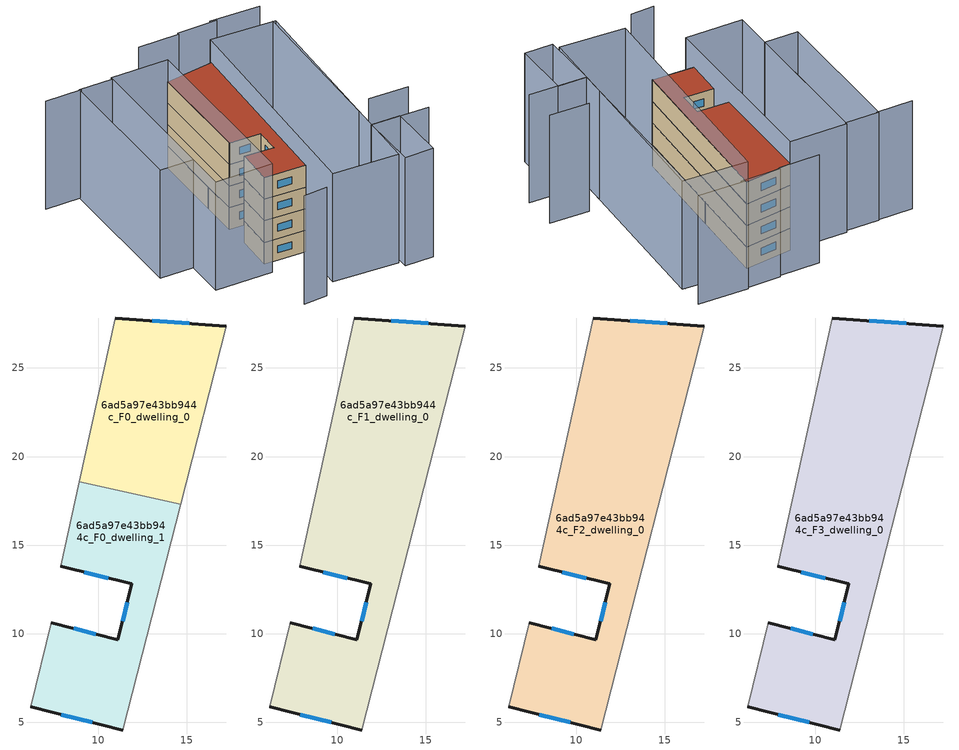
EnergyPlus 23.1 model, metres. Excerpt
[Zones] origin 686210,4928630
6ad5a97e43bb944c_F0_dwelling_0
 floor ground (EU_floor_Construction): 17.23,27.35 14.65,17.3 8.92,18.56 10.96,27.81 z0
 wall outside (EU_wall_Construction): 17.23,27.35 10.96,27.81 z0:3
 wall to 6ad5a97e43bb944c_F0_dwelling_1 (EU_wall_Construction): 8.92,18.56 14.65,17.3 z0:3
 wall adiabatic (EU_wall_Construction): 10.96,27.81 8.92,18.56 / 14.65,17.3 17.23,27.35 z0:3
 window (EU_Window_Construction): 15.14,27.51 13.05,27.66 z1:2
6ad5a97e43bb944c_F0_dwelling_1
 floor ground (EU_floor_Construction): 14.65,17.3 11.39,4.57 6.18,5.87 7.36,10.61 11.11,9.67 11.9,12.81 7.88,13.8 8.92,18.56 z0
 wall outside (EU_wall_Construction): 6.18,5.87 11.39,4.57 / 7.88,13.8 11.9,12.81 11.11,9.67 7.36,10.61 z0:3
 wall adiabatic (EU_wall_Construction): 7.36,10.61 6.18,5.87 / 8.92,18.56 7.88,13.8 / 11.39,4.57 14.65,17.3 z0:3
 window (EU_Window_Construction): 7.91,5.44 9.65,5.01 / 9.86,9.99 8.61,10.3 / 11.63,11.77 11.37,10.72 / 9.22,13.47 10.56,13.14 z1:2
6ad5a97e43bb944c_F1_dwelling_0
 floor to 6ad5a97e43bb944c_F0_dwelling_0 (EU_floor_Construction): 17.23,27.35 14.65,17.3 8.92,18.56 10.96,27.81 z3
 floor to 6ad5a97e43bb944c_F0_dwelling_1 (EU_floor_Construction): 14.65,17.3 11.39,4.57 6.18,5.87 7.36,10.61 11.11,9.67 11.9,12.81 7.88,13.8 8.92,18.56 z3
 wall outside (EU_wall_Construction): 6.18,5.87 11.39,4.57 / 7.88,13.8 11.9,12.81 11.11,9.67 7.36,10.61 / 17.23,27.35 10.96,27.81 z3:6
 wall adiabatic (EU_wall_Construction): 7.36,10.61 6.18,5.87 / 10.96,27.81 7.88,13.8 / 11.39,4.57 17.23,27.35 z3:6
 window (EU_Window_Construction): 7.91,5.44 9.65,5.01 / 9.86,9.99 8.61,10.3 / 11.63,11.77 11.37,10.72 / 9.22,13.47 10.56,13.14 / 15.14,27.51 13.05,27.66 z4:5
6ad5a97e43bb944c_F2_dwelling_0
 floor to 6ad5a97e43bb944c_F1_dwelling_0 (EU_floor_Construction): 17.23,27.35 11.39,4.57 6.18,5.87 7.36,10.61 11.11,9.67 11.9,12.81 7.88,13.8 10.96,27.81 z6
 wall outside (EU_wall_Construction): 6.18,5.87 11.39,4.57 / 7.88,13.8 11.9,12.81 11.11,9.67 7.36,10.61 / 17.23,27.35 10.96,27.81 z6:9
 wall adiabatic (EU_wall_Construction): 7.36,10.61 6.18,5.87 / 10.96,27.81 7.88,13.8 / 11.39,4.57 17.23,27.35 z6:9
 window (EU_Window_Construction): 7.91,5.44 9.65,5.01 / 9.86,9.99 8.61,10.3 / 11.63,11.77 11.37,10.72 / 9.22,13.47 10.56,13.14 / 15.14,27.51 13.05,27.66 z7:8
6ad5a97e43bb944c_F3_dwelling_0
 floor to 6ad5a97e43bb944c_F2_dwelling_0 (EU_floor_Construction): 17.23,27.35 11.39,4.57 6.18,5.87 7.36,10.61 11.11,9.67 11.9,12.81 7.88,13.8 10.96,27.81 z9
 wall outside (EU_wall_Construction): 6.18,5.87 11.39,4.57 / 7.88,13.8 11.9,12.81 11.11,9.67 7.36,10.61 / 17.23,27.35 10.96,27.81 z9:12
 wall adiabatic (EU_wall_Construction): 7.36,10.61 6.18,5.87 / 10.96,27.81 7.88,13.8 / 11.39,4.57 17.23,27.35 z9:12
 window (EU_Window_Construction): 7.91,5.44 9.65,5.01 / 9.86,9.99 8.61,10.3 / 11.63,11.77 11.37,10.72 / 9.22,13.47 10.56,13.14 / 15.14,27.51 13.05,27.66 z10:11
 roof outside (EU_roof_Construction): 11.39,4.57 17.23,27.35 10.96,27.81 7.88,13.8 11.9,12.81 11.11,9.67 7.36,10.61 6.18,5.87 z12
shading: 4.22,-3.22 7.32,-3.68 / 22.88,6.58 27.89,5.36 / -5.07,30.86 -0.48,29.87 / 26.85,0.69 19.64,2.4 / 19.64,2.4 25.15,25.63 / 20.49,30.06 15.45,31.09 / 26.12,28.97 19.79,30.42 / 15.4,30.88 10.25,31.95 / 18.02,-5.13 19.59,2.43 / 19.59,2.43 23.27,1.66 / 23.27,1.66 21.7,-5.89 / 21.7,-5.89 18.02,-5.13 / -1.46,5.63 3.68,29.39 / 3.68,29.39 10.96,27.81 / 10.96,27.81 5.81,4.05 / 5.81,4.05 -1.46,5.63 / 9.69,-2.05 17.29,27.59 / 17.29,27.59 25.5,25.49 / 25.5,25.49 17.9,-4.15 / 17.9,-4.15 9.69,-2.05 / 3.63,29.13 -0.35,10.74 / -0.35,10.74 -4.57,11.65 / -4.57,11.65 -0.59,30.05 / -0.59,30.05 3.63,29.13 z0:15
[Building]
EU S2 Campaign: North Axis=0; Terrain=City; Solar Distribution=FullExterior
[Site:Location]
Bologna: Latitude=44.5; Longitude=11.25; Time Zone=1; Elevation=37
[SizingPeriod:WeatherFileDays]
AnnualSizingPeriod: Begin Month=1; Begin Day of Month=1; End Month=12; End Day of Month=31; Day of Week for Start Day=Monday; Use Weather File Daylight Saving Period=No; Use Weather File Rain and Snow Indicators=No
[MATERIAL]
EU_InternalMass_Material: Roughness=MediumRough; Thickness=0.1; Conductivity=1; Density=1800; Specific Heat=900; Thermal Absorptance=0.9; Solar Absorptance=0.7; Visible Absorptance=0.7
[MATERIAL:NOMASS] Roughness=MediumRough; Thermal Absorptance=0.9; Solar Absorptance=0.7; Visible Absorptance=0.7
Name | Thermal Resistance
EU_wall_NoMass | 0.937881
EU_roof_NoMass | 0.548572
EU_floor_NoMass | 0.71348
[WINDOWMATERIAL:SIMPLEGLAZINGSYSTEM]
EU_Window_SimpleGlazing: UFactor=4.25633; Solar Heat Gain Coefficient=0.85; Visible Transmittance=0.85
[CONSTRUCTION]
EU_wall_Construction: EU_wall_NoMass
EU_roof_Construction: EU_roof_NoMass
EU_floor_Construction: EU_floor_NoMass
EU_InternalMass_Construction: EU_InternalMass_Material
EU_Window_Construction: EU_Window_SimpleGlazing
[ZONE] Type=1; Multiplier=1; Ceiling Height=autocalculate; Floor Area=autocalculate; Part of Total Floor Area=Yes
Name | Volume
6ad5a97e43bb944c_F0_dwelling_0 | 179.617
6ad5a97e43bb944c_F1_dwelling_0; 6ad5a97e43bb944c_F2_dwelling_0; 6ad5a97e43bb944c_F3_dwelling_0 | 359.229
6ad5a97e43bb944c_F0_dwelling_1 | 179.612
[INTERNALMASS] Construction=EU_InternalMass_Construction
Name | Zone or ZoneList | Surface Area
6ad5a97e43bb944c_F0_dwelling_0_EU_InternalMass | 6ad5a97e43bb944c_F0_dwelling_0 | 59.8724
6ad5a97e43bb944c_F0_dwelling_1_EU_InternalMass | 6ad5a97e43bb944c_F0_dwelling_1 | 59.8707
6ad5a97e43bb944c_F1_dwelling_0_EU_InternalMass | 6ad5a97e43bb944c_F1_dwelling_0 | 119.743
6ad5a97e43bb944c_F2_dwelling_0_EU_InternalMass | 6ad5a97e43bb944c_F2_dwelling_0 | 119.743
6ad5a97e43bb944c_F3_dwelling_0_EU_InternalMass | 6ad5a97e43bb944c_F3_dwelling_0 | 119.743
[OTHEREQUIPMENT] Fuel Type=Electricity; Design Level Calculation Method=Watts/Area; Power per Zone Floor Area=1; Fraction Latent=0; Fraction Radiant=0; Fraction Lost=0; Carbon Dioxide Generation Rate=0; EndUse Subcategory=EU_Step8_InternalGains
Name | Zone or ZoneList or Space or SpaceList | Schedule
EU_Step8_InternalGain_6ad5a97e43bb944c_F0_dwelling_0_f000 | 6ad5a97e43bb944c_F0_dwelling_0 | EU_Step8_GainSchedule_6ad5a97e43bb944c_F0_dwelling_0_f000
EU_Step8_InternalGain_6ad5a97e43bb944c_F0_dwelling_1_f000 | 6ad5a97e43bb944c_F0_dwelling_1 | EU_Step8_GainSchedule_6ad5a97e43bb944c_F0_dwelling_1_f000
EU_Step8_InternalGain_6ad5a97e43bb944c_F1_dwelling_0_f000 | 6ad5a97e43bb944c_F1_dwelling_0 | EU_Step8_GainSchedule_6ad5a97e43bb944c_F1_dwelling_0_f000
EU_Step8_InternalGain_6ad5a97e43bb944c_F2_dwelling_0_f000 | 6ad5a97e43bb944c_F2_dwelling_0 | EU_Step8_GainSchedule_6ad5a97e43bb944c_F2_dwelling_0_f000
EU_Step8_InternalGain_6ad5a97e43bb944c_F3_dwelling_0_f000 | 6ad5a97e43bb944c_F3_dwelling_0 | EU_Step8_GainSchedule_6ad5a97e43bb944c_F3_dwelling_0_f000
[ZONEVENTILATION:DESIGNFLOWRATE] Schedule=EU_AlwaysOn; Design Flow Rate Calculation Method=AirChanges/Hour; Air Changes per Hour=0.687892; Ventilation Type=Natural; Fan Pressure Rise=0; Fan Total Efficiency=1; Constant Term Coefficient=1; Temperature Term Coefficient=0; Velocity Term Coefficient=0; Velocity Squared Term Coefficient=0; Minimum Indoor Temperature=-100; Maximum Indoor Temperature=100; Delta Temperature=-100; Minimum Outdoor Temperature=-100; Maximum Outdoor Temperature=100; Maximum Wind Speed=40
Name | Zone or ZoneList or Space or SpaceList
EU_ConstantAir_6ad5a97e43bb944c_F0_dwelling_0 | 6ad5a97e43bb944c_F0_dwelling_0
EU_ConstantAir_6ad5a97e43bb944c_F0_dwelling_1 | 6ad5a97e43bb944c_F0_dwelling_1
EU_ConstantAir_6ad5a97e43bb944c_F1_dwelling_0 | 6ad5a97e43bb944c_F1_dwelling_0
EU_ConstantAir_6ad5a97e43bb944c_F2_dwelling_0 | 6ad5a97e43bb944c_F2_dwelling_0
EU_ConstantAir_6ad5a97e43bb944c_F3_dwelling_0 | 6ad5a97e43bb944c_F3_dwelling_0
[HVACTEMPLATE:THERMOSTAT] Constant Heating Setpoint=20; Constant Cooling Setpoint=50
EU_HeatOnly_6ad5a97e43bb944c_F0_dwelling_0; EU_HeatOnly_6ad5a97e43bb944c_F0_dwelling_1; EU_HeatOnly_6ad5a97e43bb944c_F1_dwelling_0; EU_HeatOnly_6ad5a97e43bb944c_F2_dwelling_0; EU_HeatOnly_6ad5a97e43bb944c_F3_dwelling_0
[HVACTEMPLATE:ZONE:IDEALLOADSAIRSYSTEM] System Availability Schedule=EU_AlwaysOn; Maximum Heating Supply Air Temperature=50; Minimum Cooling Supply Air Temperature=13; Maximum Heating Supply Air Humidity Ratio=0.0156; Minimum Cooling Supply Air Humidity Ratio=0.0077; Heating Limit=NoLimit; Cooling Limit=NoLimit; Heating Availability Schedule=EU_AlwaysOn; Cooling Availability Schedule=EU_CoolingOff; Dehumidification Control Type=ConstantSensibleHeatRatio; Cooling Sensible Heat Ratio=0.7; Dehumidification Setpoint=60; Humidification Control Type=None; Humidification Setpoint=30; Outdoor Air Method=None; Outdoor Air Flow Rate per Person=0.00944; Outdoor Air Flow Rate per Zone Floor Area=0; Outdoor Air Flow Rate per Zone=0; Demand Controlled Ventilation Type=None; Outdoor Air Economizer Type=NoEconomizer; Heat Recovery Type=None; Sensible Heat Recovery Effectiveness=0.7; Latent Heat Recovery Effectiveness=0.65
Name | Template Thermostat
6ad5a97e43bb944c_F0_dwelling_0 | EU_HeatOnly_6ad5a97e43bb944c_F0_dwelling_0
6ad5a97e43bb944c_F0_dwelling_1 | EU_HeatOnly_6ad5a97e43bb944c_F0_dwelling_1
6ad5a97e43bb944c_F1_dwelling_0 | EU_HeatOnly_6ad5a97e43bb944c_F1_dwelling_0
6ad5a97e43bb944c_F2_dwelling_0 | EU_HeatOnly_6ad5a97e43bb944c_F2_dwelling_0
6ad5a97e43bb944c_F3_dwelling_0 | EU_HeatOnly_6ad5a97e43bb944c_F3_dwelling_0
[SIZING:ZONE] Zone Cooling Design Supply Air Temperature Input Method=SupplyAirTemperature; Zone Cooling Design Supply Air Temperature=13; Zone Heating Design Supply Air Temperature Input Method=SupplyAirTemperature; Zone Heating Design Supply Air Temperature=50; Zone Cooling Design Supply Air Humidity Ratio=0.008; Zone Heating Design Supply Air Humidity Ratio=0.008; Cooling Design Air Flow Method=DesignDay; Cooling Design Air Flow Rate=0; Cooling Minimum Air Flow per Zone Floor Area=0.000762; Cooling Minimum Air Flow=0; Cooling Minimum Air Flow Fraction=0.2; Heating Design Air Flow Method=DesignDay; Heating Design Air Flow Rate=0; Heating Maximum Air Flow per Zone Floor Area=0.002032; Heating Maximum Air Flow=0.141576; Heating Maximum Air Flow Fraction=0.3; Account for Dedicated Outdoor Air System=No; Dedicated Outdoor Air System Control Strategy=NeutralSupplyAir; Dedicated Outdoor Air Low Setpoint Temperature for Design=autosize; Dedicated Outdoor Air High Setpoint Temperature for Design=autosize; Zone Load Sizing Method=Sensible Load Only No Latent Load; Zone Latent Cooling Design Supply Air Humidity Ratio Input Method=HumidityRatioDifference; Zone Cooling Design Supply Air Humidity Ratio Difference=0.005; Zone Latent Heating Design Supply Air Humidity Ratio Input Method=HumidityRatioDifference; Zone Humidification Design Supply Air Humidity Ratio Difference=0.005
6ad5a97e43bb944c_F0_dwelling_0; 6ad5a97e43bb944c_F0_dwelling_1; 6ad5a97e43bb944c_F1_dwelling_0; 6ad5a97e43bb944c_F2_dwelling_0; 6ad5a97e43bb944c_F3_dwelling_0
[SCHEDULE:CONSTANT]
Name | Hourly Value
EU_AlwaysOn | 1
EU_CoolingOff | 0
[SCHEDULE:FILE] Column Number=1; Rows to Skip at Top=0; Number of Hours of Data=8760; Column Separator=Comma; Interpolate to Timestep=No; Minutes per Item=60; Adjust Schedule for Daylight Savings=Yes
Name | File
EU_Step8_GainSchedule_6ad5a97e43bb944c_F0_dwelling_0_f000 | ../../schedules/6ad5a97e43bb944c/6ad5a97e43bb944c_F0_dwelling_0_f000_gain.csv
EU_Step8_GainSchedule_6ad5a97e43bb944c_F0_dwelling_1_f000 | ../../schedules/6ad5a97e43bb944c/6ad5a97e43bb944c_F0_dwelling_1_f000_gain.csv
EU_Step8_GainSchedule_6ad5a97e43bb944c_F1_dwelling_0_f000 | ../../schedules/6ad5a97e43bb944c/6ad5a97e43bb944c_F1_dwelling_0_f000_gain.csv
EU_Step8_GainSchedule_6ad5a97e43bb944c_F2_dwelling_0_f000 | ../../schedules/6ad5a97e43bb944c/6ad5a97e43bb944c_F2_dwelling_0_f000_gain.csv
EU_Step8_GainSchedule_6ad5a97e43bb944c_F3_dwelling_0_f000 | ../../schedules/6ad5a97e43bb944c/6ad5a97e43bb944c_F3_dwelling_0_f000_gain.csv
